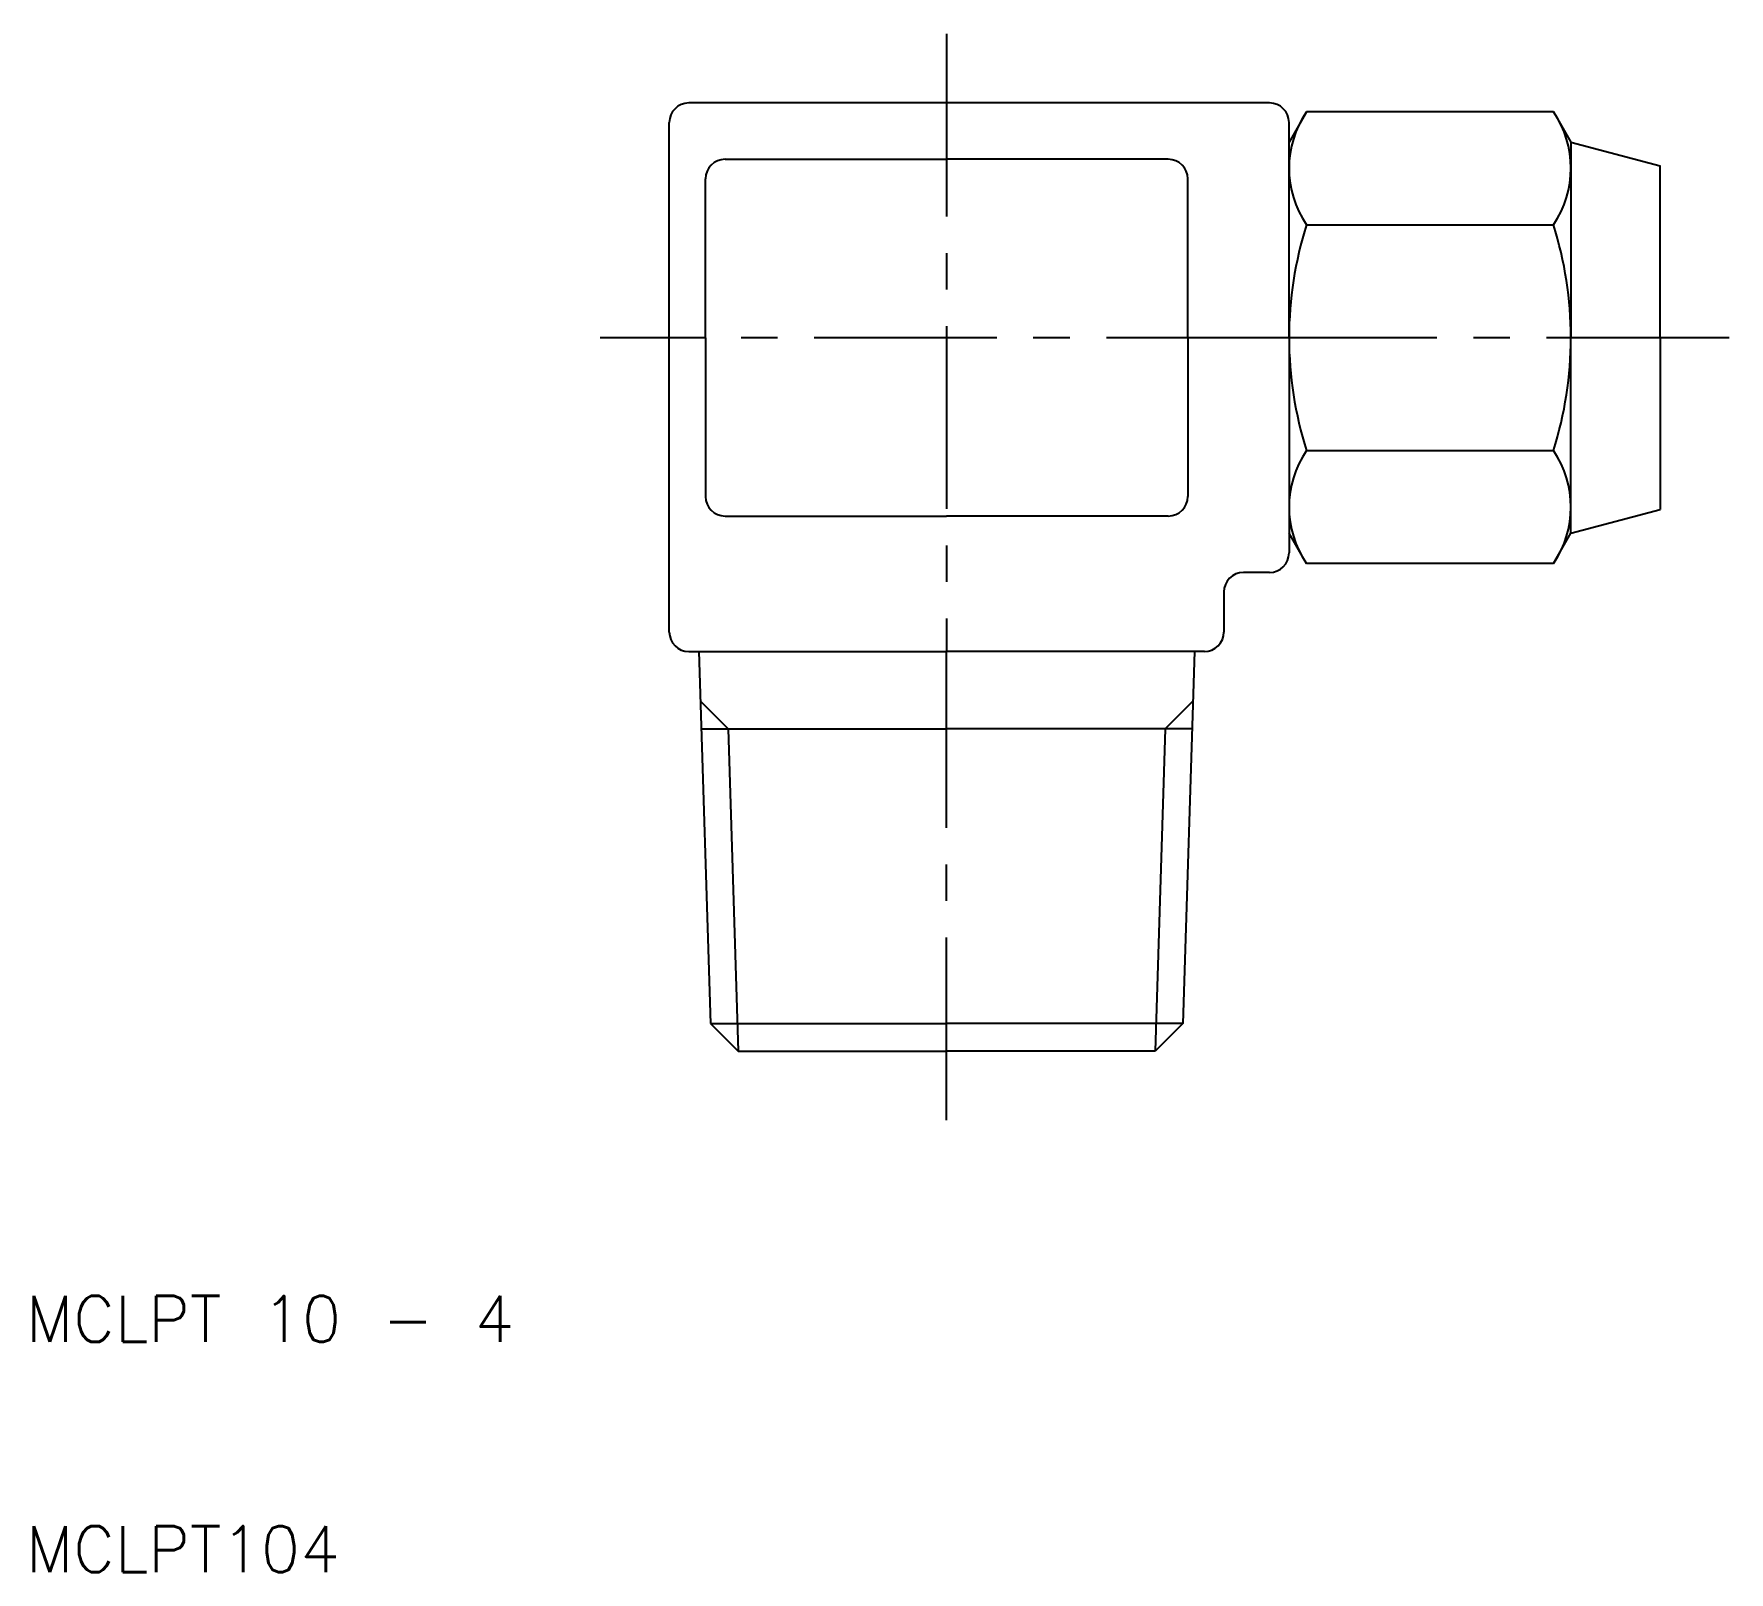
# Model space of a CAD drawing. Extents: x 10.3 to 84, y 10 to 76.8.
import ezdxf

# ---------------------------------------------------------------- set-up
doc = ezdxf.new("R2010")
doc.units = 0
doc.header["$LTSCALE"] = 0.25
doc.linetypes.add('CENTER', pattern=[50.8, 31.75, -6.35, 6.35, -6.35])
doc.layers.get('0').update_dxf_attribs({"linetype": 'CONTINUOUS'})
doc.layers.add('CENTER', color=1, linetype='CENTER')
doc.styles.get("Standard").update_dxf_attribs({"font": 'txt.shx', "bigfont": 'extfont.shx'})

msp = doc.modelspace()

# ---------------------------------------------------------------- linework, layer by layer
for p, q in [((64.03, 73.84), (38.800875, 73.84)), ((37.950875, 50.85), (37.950875, 72.99)), ((65.639189, 73.454955), (64.88, 72.14)), ((64.88, 63.64), (64.88, 72.99)), ((76.365811, 73.454955), (65.639189, 73.454955)), ((76.365811, 73.454955), (77.125, 72.14)), ((77.125, 72.14), (81, 71.101697)), ((77.125, 72.14), (77.125, 63.64)), ((40.3725, 71.39), (50, 71.39)), ((59.6275, 71.39), (50, 71.39)), ((81, 63.64), (81, 71.101697)), ((39.5225, 63.64), (39.5225, 70.54)), ((60.4775, 63.64), (60.4775, 70.54)), ((65.639189, 68.547477), (76.365811, 68.547477)), ((39.5225, 63.64), (39.5225, 56.74)), ((60.4775, 63.64), (60.4775, 56.74)), ((64.88, 63.64), (64.88, 54.29)), ((77.125, 55.14), (77.125, 63.64)), ((81, 63.64), (81, 56.178303)), ((65.639189, 58.732523), (76.365811, 58.732523)), ((77.125, 55.14), (81, 56.178303)), ((40.3725, 55.89), (50, 55.89)), ((59.6275, 55.89), (50, 55.89)), ((65.639189, 53.825045), (64.88, 55.14)), ((76.365811, 53.825045), (77.125, 55.14)), ((76.365811, 53.825045), (65.639189, 53.825045)), ((64.03, 53.44), (62.899125, 53.44)), ((62.049125, 52.59), (62.049125, 50.85)), ((38.800875, 50), (50, 50)), ((39.235, 50), (39.740016, 33.839484)), ((61.199125, 50), (50, 50)), ((60.765, 50), (60.259984, 33.839484)), ((39.34, 46.64), (50, 46.64)), ((60.66, 46.64), (50, 46.64)), ((39.740016, 33.839484), (50, 33.839484)), ((39.740016, 33.839484), (40.9395, 32.64)), ((60.259984, 33.839484), (50, 33.839484)), ((60.259984, 33.839484), (59.0605, 32.64)), ((40.9395, 32.64), (50, 32.64)), ((59.0605, 32.64), (50, 32.64))]:
    msp.add_line(p, q)
at = {"color": 3}
for p, q in [((39.302516, 47.839484), (40.502, 46.64)), ((60.697484, 47.839484), (59.498, 46.64)), ((40.502, 46.64), (40.9395, 32.64)), ((59.498, 46.64), (59.0605, 32.64))]:
    msp.add_line(p, q, dxfattribs=at)
for centre, radius, start, end in [((38.800875, 72.99), 0.85, 90, 180), ((64.03, 72.99), 0.85, 0, 90), ((69.224899, 71.001216), 4.344899, 145.615753, 214.384247), ((72.780101, 71.001216), 4.344899, 325.615753, 34.384247), ((40.3725, 70.54), 0.85, 90, 180), ((59.6275, 70.54), 0.85, 0, 90), ((81.120811, 63.64), 16.240811, 162.412046, 180), ((60.884189, 63.64), 16.240811, 0, 17.587954), ((81.120811, 63.64), 16.240811, 180, 197.587954), ((60.884189, 63.64), 16.240811, 342.412046, 0), ((69.224899, 56.278784), 4.344899, 145.615753, 214.384247), ((72.780101, 56.278784), 4.344899, 325.615753, 34.384247), ((40.3725, 56.74), 0.85, 180, 270), ((59.6275, 56.74), 0.85, 270, 0), ((64.03, 54.29), 0.85, 270, 0), ((62.899125, 52.59), 0.85, 90, 180), ((38.800875, 50.85), 0.85, 180, 270), ((61.199125, 50.85), 0.85, 270, 0)]:
    msp.add_arc(centre, radius, start, end)
at = {"layer": 'CENTER', "color": 1, "linetype": 'CENTER'}
for p, q in [((50, 76.84), (50, 50)), ((64.88, 63.64), (34.950875, 63.64)), ((84, 63.64), (64.88, 63.64)), ((50, 29.64), (50, 50))]:
    msp.add_line(p, q, dxfattribs=at)

# ---------------------------------------------------------------- texts
for s, p in [('MCLPT 10 - 4', (10, 20)), ('MCLPT104', (10, 10))]:
    msp.add_text(s, height=2).set_placement(p)

doc.saveas('drawing.dxf')
